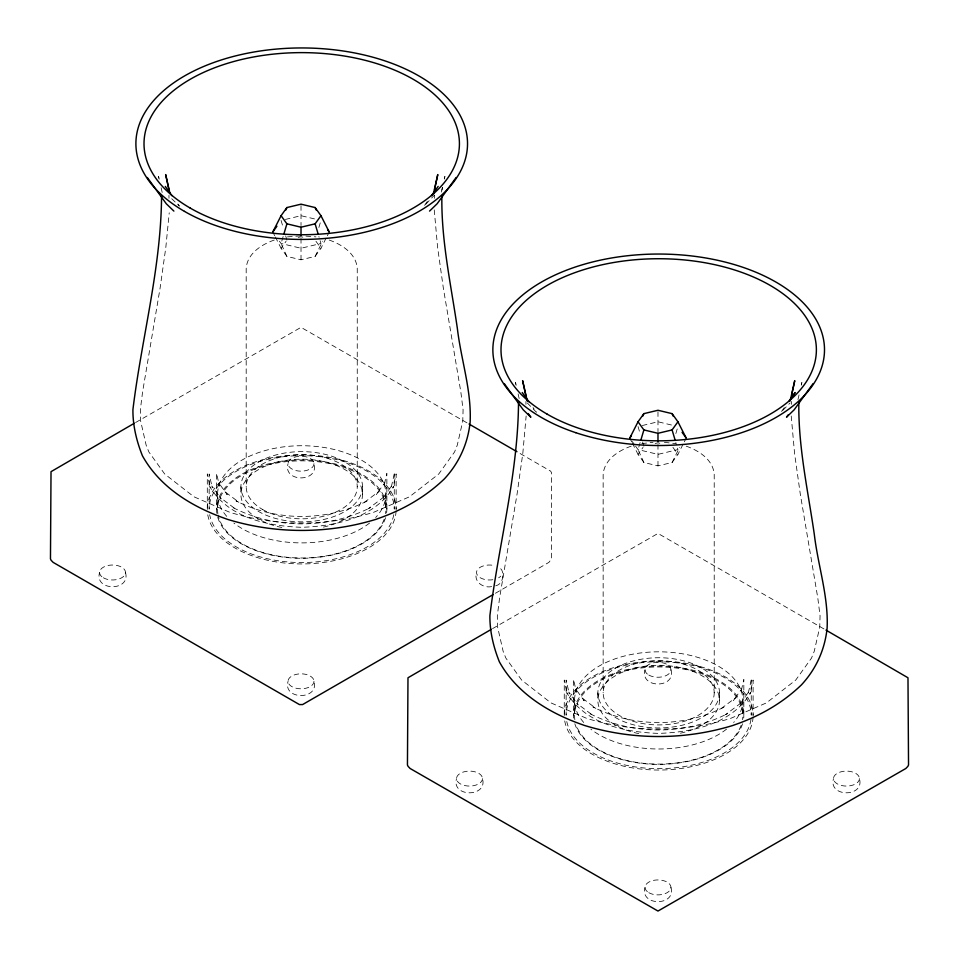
<?xml version="1.0" encoding="UTF-8"?>
<svg xmlns="http://www.w3.org/2000/svg" width="959" height="959" viewBox="0 0 959 959"><rect width="100%" height="100%" fill="white"/><g stroke="black" fill="none" stroke-linecap="round" stroke-linejoin="round"><path stroke-width="0.72" stroke-dasharray="4.79 3.6" d="M434.247 209.913L437.604 247.41L443.334 288L460.835 391.967L463.089 409.793L462.765 421.109L457.275 445.168L454.578 451.941L438.766 473.974L409.493 496.786L373.698 512.286C326.995 526.599 276.432 526.599 229.74 512.286L193.934 496.786L164.66 473.974L148.861 451.941L146.152 445.168L140.661 421.109L140.338 409.793L142.591 391.967L160.105 288L165.823 247.41L169.228 212.814M434.439 198.273L434.475 195.36M791.223 416.002L794.579 453.511L800.297 494.101L817.811 598.068L820.065 615.894L819.741 627.198L814.251 651.269L811.542 658.03L795.742 680.063L766.469 702.875L730.662 718.387C683.971 732.688 633.408 732.688 586.704 718.387L550.91 702.875L521.636 680.063L505.825 658.03L503.127 651.269L497.637 627.198L497.313 615.894L499.567 598.068L517.069 494.101L522.799 453.511L526.143 416.002M791.403 404.362L791.451 401.461M441.967 190.11L442.555 187.365M444.317 179.117L444.916 176.372L444.257 179.225M801.292 385.218L801.88 382.461L801.233 385.314M441.332 192.064L442.638 186.358M797.984 399.579L799.279 393.873M283.157 236.477L281.071 243.49L286.909 256.413L301.018 259.781L315.115 256.413L320.965 248.261L326.683 236.993M318.879 227.487L320.965 220.462M640.121 442.567L638.035 449.591L643.885 462.502L657.982 465.87L672.091 462.502L677.929 454.362L683.659 443.082M675.843 433.576L677.929 426.551M315.115 256.413L322.62 241.188M672.091 462.502L679.583 447.29M327.319 235.734L329.225 231.982M684.294 441.835L686.2 438.071M286.909 256.413L281.071 248.261L286.07 241.284M427.366 201.462L424.046 206.089L434.511 195.013M643.885 462.502L638.035 454.362L643.045 447.373M784.33 407.563L781.01 412.19L790.072 402.96M135.591 422.535L301.018 327.343L467.728 423.279M495.395 593.273L548.872 562.394L551.557 558.893L551.557 472.739L550.634 471.145L518.244 452.444M492.566 628.625L657.982 533.432L824.704 629.38M274.226 240.05C261.447 244.533 247.122 253.644 246.187 268.556L246.187 486.752M631.19 446.151C618.423 450.634 604.098 459.733 603.151 474.645L603.151 692.842M495.695 585.817C501.689 584.415 503.631 577.941 502.456 572.499M285.338 219.443L301.018 215.691L316.686 219.443M298.189 237.424L301.018 236.753L303.835 237.424M642.314 425.532L657.982 421.78L673.662 425.532M641.799 443.609L652.995 442.327M655.165 443.514L657.982 442.842L660.811 443.514M287.484 236.873L300.287 235.902M491.631 586.608C483.276 588.358 473.47 581.981 476.539 572.499M305.981 236.118L315.943 236.873M664.383 442.327L675.568 443.609M329.213 240.05C341.979 244.533 356.304 253.644 357.251 268.556L357.251 486.752M686.176 446.151C698.955 450.634 713.28 459.733 714.215 474.645L714.215 692.842A55.526 32.067 0 0 1 630.926 720.617A55.526 32.067 0 0 1 630.926 665.078A55.526 32.067 0 0 1 714.215 692.842M171.721 198.729L179.393 206.089L176.072 201.462M527.294 402.96L536.357 412.19L533.036 407.563M672.93 447.373L677.929 454.362M632.257 441.524L634.738 444.988M635.565 446.139L638.035 449.591L657.982 454.362L677.929 449.591L675.843 442.567M315.955 241.284L320.965 248.261M279.417 241.188L281.071 243.49L301.018 248.261L320.965 243.49L318.879 236.477M629.775 438.071L631.681 441.835M632.317 443.082L638.035 454.362M272.8 231.982L274.706 235.734M275.341 236.993L281.071 248.261M638.035 426.551L640.121 433.576M642.626 442.003L643.885 446.211M281.071 220.462L283.157 227.487M285.662 235.902L286.909 240.122M516.146 385.314L515.486 382.461L516.086 385.218M518.1 393.873L519.394 399.579M159.17 179.225L158.523 176.372L159.11 179.117M161.124 187.784L162.419 193.49M525.928 401.461L525.964 404.362M168.952 195.36L169 198.273M859.42 778.588A12.958 7.48 0 0 1 839.988 785.073A12.958 7.48 0 0 1 839.988 772.115A12.958 7.48 0 0 1 859.42 778.588C864.982 797.54 827.953 797.54 833.515 778.588M743.836 715.21L743.836 679.463L740.935 692.182L741.786 688.802L733.191 700.777L735.469 697.852L721.372 708.449L724.393 706.939C683.995 727.737 633.372 727.737 592.974 706.939L595.995 708.449L581.909 697.852L584.175 700.777L575.592 688.802L576.443 692.182L573.542 679.463L573.542 715.21M742.841 700.406L742.841 715.522M719.502 692.842A60.813 35.111 0 0 1 628.277 723.254A60.813 35.111 0 0 1 628.277 662.441A60.813 35.111 0 0 1 719.502 692.842L719.502 700.406M670.94 669.778C676.503 688.73 639.473 688.73 645.023 669.778M670.94 887.411C676.503 906.363 639.473 906.363 645.023 887.411M657.982 411.711L657.982 431.61M657.982 444.532L657.982 465.87M597.877 692.842L597.877 700.406M574.537 700.406L574.537 715.522M564.264 715.522L564.264 680.003L567.488 694.112L566.697 692.626C585.122 724.033 624.932 732.304 658.689 733.383C692.446 732.304 732.244 724.033 750.681 692.626L749.89 694.112L753.103 680.003L753.103 715.522A94.426 54.507 0 0 0 659.912 661.015A94.426 54.507 0 0 0 564.3 714.107M482.461 778.588A12.958 7.48 0 0 1 463.029 785.073A12.958 7.48 0 0 1 463.029 772.115A12.958 7.48 0 0 1 482.461 778.588C488.023 797.54 450.994 797.54 456.544 778.588M386.861 509.121L386.861 473.362L383.96 486.093L384.811 482.701L376.216 494.688L378.493 491.751L364.408 502.348L367.429 500.838C327.031 521.648 276.408 521.648 236.01 500.838L239.031 502.348L224.933 491.751L227.211 494.688L218.616 482.701L219.467 486.093L216.566 473.362L216.566 509.121M385.866 494.305L385.866 509.421M362.526 486.752A60.813 35.111 0 0 1 271.313 517.153A60.813 35.111 0 0 1 271.313 456.34A60.813 35.111 0 0 1 362.526 486.752L362.526 494.305M313.977 463.677A12.958 7.48 0 0 1 294.533 470.162A12.958 7.48 0 0 1 294.533 457.203A12.958 7.48 0 0 1 313.977 463.677C319.527 482.629 282.497 482.629 288.06 463.677M313.977 681.31A12.958 7.48 0 0 1 294.533 687.795A12.958 7.48 0 0 1 294.533 674.836A12.958 7.48 0 0 1 313.977 681.31C319.527 700.262 282.497 700.262 288.06 681.31M301.018 205.61L301.018 225.521M301.018 238.431L301.018 259.781M240.901 486.752L240.901 494.305M217.561 494.305L217.561 509.421M207.3 509.421L207.3 473.902L210.512 488.011L209.721 486.537C228.146 517.944 267.957 526.203 301.713 527.294C335.47 526.203 375.281 517.944 393.705 486.537L392.914 488.011L396.139 473.902L396.139 509.421A94.426 54.507 0 0 0 302.936 454.914A94.426 54.507 0 0 0 207.324 508.006M125.485 572.499C131.047 591.451 94.018 591.451 99.58 572.499M750.957 719.394A92.555 53.44 0 0 1 659.9 768.65A92.555 53.44 0 0 1 566.637 720.796M573.686 718.063A85.147 49.161 0 0 1 658.689 666.061A85.147 49.161 0 0 1 743.693 718.063M742.542 723.757A85.147 49.161 0 0 1 658.689 764.371A85.147 49.161 0 0 1 574.837 723.757M753.079 716.936A94.426 54.507 0 0 1 661.159 770.017A94.426 54.507 0 0 1 564.551 719.777M741.091 725.352A84.152 48.585 0 0 1 658.689 764.107A84.152 48.585 0 0 1 576.275 725.352M574.849 719.741A84.152 48.585 0 0 1 658.689 666.937A84.152 48.585 0 0 1 742.518 719.741M638.814 733.587A60.813 35.111 0 0 1 609.708 679.595A60.813 35.111 0 0 1 707.658 679.595A60.813 35.111 0 0 1 678.564 733.587M583.719 722.475A84.152 48.585 0 0 1 658.689 651.82A84.152 48.585 0 0 1 733.659 722.475M726.55 729.128A84.152 48.585 0 0 1 590.816 729.128M393.765 514.695A92.555 53.44 0 0 1 301.713 562.549A92.555 53.44 0 0 1 209.673 514.695M216.89 513.389A85.147 49.161 0 0 1 304.207 459.984A85.147 49.161 0 0 1 385.962 516.254M385.566 517.668A85.147 49.161 0 0 1 299.22 558.258A85.147 49.161 0 0 1 217.142 514.827M500.718 568.759A12.958 7.48 0 0 1 498.656 577.786M492.854 579.727A12.958 7.48 0 0 1 476.587 571.84A12.958 7.48 0 0 1 494.976 565.714M396.103 510.835A94.426 54.507 0 0 1 304.183 563.916A94.426 54.507 0 0 1 207.588 513.688M384.127 519.263A84.152 48.585 0 0 1 298.033 557.958A84.152 48.585 0 0 1 218.137 515.055M217.885 513.64A84.152 48.585 0 0 1 301.713 460.835A84.152 48.585 0 0 1 385.542 513.64M281.838 527.486A60.813 35.111 0 0 1 252.744 473.494A60.813 35.111 0 0 1 350.694 473.494A60.813 35.111 0 0 1 321.589 527.486M226.744 516.374A84.152 48.585 0 0 1 302.816 445.731A84.152 48.585 0 0 1 375.664 517.5M369.587 523.027A84.152 48.585 0 0 1 233.84 523.027M394.269 473.986L391.116 487.807L391.584 485.937L382.293 498.896L383.564 497.253L368.544 508.546L370.618 507.503C328.254 529.32 275.173 529.32 232.809 507.503L234.883 508.546L219.863 497.253L221.133 498.896L211.843 485.937L212.311 487.807L209.158 473.986L209.158 509.121A92.555 53.44 0 0 1 301.713 455.681A92.555 53.44 0 0 1 394.269 509.121L394.269 473.986M751.245 680.075L748.08 693.908L748.559 692.026L739.269 704.985L740.54 703.343L725.519 714.647L727.593 713.604C685.229 735.421 632.149 735.421 589.785 713.604L591.859 714.647L576.838 703.343L578.109 704.985L568.819 692.026L569.286 693.908L566.134 680.075L566.134 715.21A92.555 53.44 0 0 1 658.689 661.782A92.555 53.44 0 0 1 751.245 715.21L751.245 680.075M648.823 675.064A12.958 7.48 0 0 0 670.497 671.708A12.958 7.48 0 0 0 654.637 662.549A12.958 7.48 0 0 0 648.823 675.064M648.823 892.697A12.958 7.48 0 0 0 670.497 889.341A12.958 7.48 0 0 0 654.637 880.182A12.958 7.48 0 0 0 648.823 892.697M262.454 509.421A55.526 32.067 0 0 0 355.357 495.048A55.526 32.067 0 0 0 287.34 455.789A55.526 32.067 0 0 0 262.454 509.421M103.368 577.786A12.958 7.48 0 0 0 125.054 574.429A12.958 7.48 0 0 0 109.182 565.271A12.958 7.48 0 0 0 103.368 577.786"/><path stroke-width="1.44" d="M441.883 195.732C441.092 240.385 450.994 284.451 457.359 328.457C461.027 359.661 471.624 390.457 470.138 422.116C467.884 443.609 459.157 462.813 444.544 478.721C426.264 496.318 404.422 509.061 380.627 517.668L375.868 519.37C327.762 534.115 275.665 534.115 227.571 519.37L222.812 517.668C190.529 505.896 159.458 486.573 142.411 455.753C136.574 441.152 132.726 425.364 132.929 409.553C141.596 338.263 161.196 267.849 161.556 195.732M798.847 401.833C798.068 446.486 807.969 490.54 814.335 534.559C818.003 565.762 828.588 596.558 827.114 628.205C824.848 649.699 816.133 668.914 801.508 684.81C783.239 702.42 761.398 715.162 737.591 723.769L732.832 725.472C684.738 740.204 632.64 740.204 584.534 725.472L579.775 723.769C547.505 711.998 516.422 692.674 499.387 661.854C493.537 647.241 489.701 631.454 489.893 615.654C498.56 544.364 518.16 473.95 518.519 401.833M434.571 189.546L437.784 174.562L433.48 193.442M791.834 394.281L794.747 380.663L790.12 400.994M283.984 233.66L286.909 223.831L281.071 215.691L286.909 207.552L301.018 204.171L315.115 207.552L320.965 215.691L329.225 231.982L327.57 229.669M640.96 439.761L643.885 429.932L638.035 421.78L643.885 413.641L657.982 410.272L672.091 413.641L677.929 421.78L686.2 438.071L682.065 432.317M285.746 210.129L286.909 207.552M642.71 416.23L643.885 413.641M281.071 215.691L272.8 231.982L276.935 226.216M638.035 421.78L629.775 438.071L631.43 435.77M792.973 396.151L795.119 392.519L789.317 400.61M286.909 223.831L301.018 227.211L315.115 223.831L320.965 215.691M431.514 195.672L438.155 186.418M456.124 177.487L437.172 203.716L429.548 211.1M643.885 429.932L657.982 433.3L672.091 429.932L677.929 421.78M788.262 414.779L786.524 417.189L794.148 409.817L813.1 383.588M134.296 423.279L51.019 471.672L50.467 558.893L51.103 560.26L53.165 562.394L299.412 704.565L302.612 704.565L493.142 594.58M491.272 629.38L407.983 677.773L407.443 764.994L408.078 766.349L410.128 768.495L657.982 911.05L905.835 768.495L907.861 766.373L908.533 764.994L907.981 677.773L825.999 630.123M469.023 424.034L516.949 451.701M173.879 211.1L166.255 203.716L147.302 177.487M522.247 392.519L528.889 401.773M528.241 413.569L530.854 417.189L523.23 409.817L504.266 383.588M165.284 186.418L171.925 195.672M672.091 413.641L673.254 416.23M315.115 207.552L316.29 210.129M672.091 429.932L675.016 439.761M315.115 223.831L318.04 233.66M527.258 400.994L522.619 380.663L525.832 395.635M169.959 193.442L165.655 174.562L168.856 189.546M657.982 433.3L657.982 441.727M301.018 227.211L301.018 235.626M575.784 432.689A165.811 95.732 0 0 0 824.5 349.771A165.811 95.732 0 0 0 575.784 266.866A165.811 95.732 0 0 0 575.784 432.689M547.169 414.156A157.708 91.057 0 0 0 811.014 373.339A157.708 91.057 0 0 0 617.872 261.831A157.708 91.057 0 0 0 547.169 414.156M184.464 211.376A165.811 95.732 0 0 0 461.878 168.46A165.811 95.732 0 0 0 258.798 51.211A165.811 95.732 0 0 0 184.464 211.376M190.194 208.067A157.708 91.057 0 0 0 454.051 167.25A157.708 91.057 0 0 0 260.896 55.73A157.708 91.057 0 0 0 190.194 208.067"/></g></svg>
